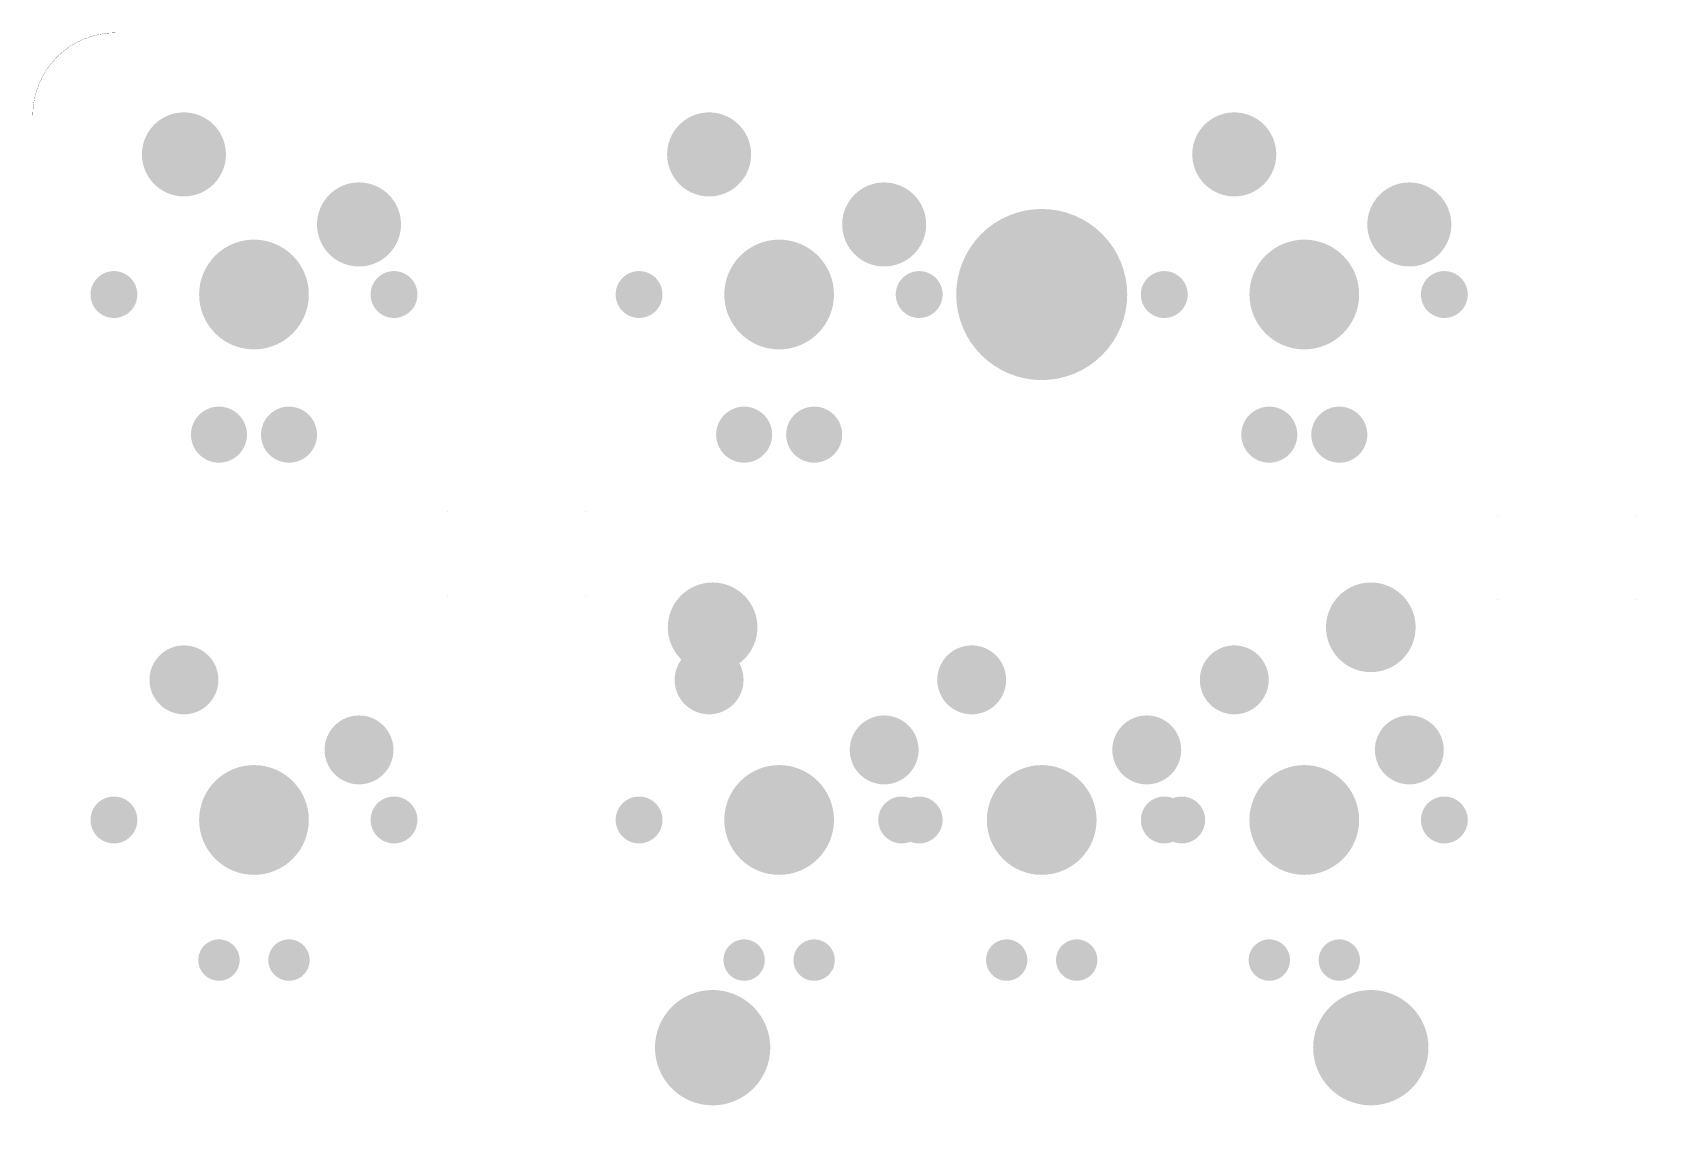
# Model space of a CAD drawing. Extents: x 623 to 925, y 1388 to 1504.
# Drawn here: x 622.9 to 682.2, y 1462.2 to 1502.4 of the extents above; entities that cross this region are included whole.
import ezdxf

# ---------------------------------------------------------------- set-up
doc = ezdxf.new("R2010")
doc.units = 0
doc.layers.get('0').update_dxf_attribs({"linetype": 'CONTINUOUS'})
for name, color, linetype in [('BOTTOMSOLDER', 6, 'CONTINUOUS'), ('KEEPOUTLAYER', 6, 'CONTINUOUS'), ('PADHOLELAYER', 156, 'CONTINUOUS')]:
    doc.layers.add(name, color=color, linetype=linetype)

# ---------------------------------------------------------------- blocks, each defined once
blk = doc.blocks.new('MX1UP__22')
at = {"layer": 'BOTTOMSOLDER'}
for points, const_width in [([(-1.644990359999999, 5.079961899999999, 1), (-0.8949893199999999, 5.079961899999999, 1)], 0.7499985000000001), ([(0.8950096399999999, 5.079961899999999, 1), (1.645010679999999, 5.079961899999999, 1)], 0.7499985000000001), ([(-0.9950348399999999, -3.81e-05, 1), (0.9950551599999998, -3.81e-05, 1)], 1.99009), ([(-5.504804839999999, -3.81e-05, 1), (-4.655174839999999, -3.81e-05, 1)], 0.8496299999999999), ([(4.655195159999999, -3.81e-05, 1), (5.504825159999999, -3.81e-05, 1)], 0.8496299999999999), ([(-4.434829839999999, -2.540038099999999, 1), (-3.185149839999999, -2.540038099999999, 1)], 1.249679999999999), ([(1.915170159999999, -5.080038099999999, 1), (3.164850159999999, -5.080038099999999, 1)], 1.249679999999999)]:
    blk.add_lwpolyline(points, format="xyb", close=True, dxfattribs=dict(at, const_width=const_width))
at = {"layer": 'PADHOLELAYER'}
for points, const_width in [([(-1.469989439999999, 5.079961899999999, 1), (-1.069990239999999, 5.079961899999999, 1)], 0.3999992), ([(1.070010559999999, 5.079961899999999, 1), (1.470009759999999, 5.079961899999999, 1)], 0.3999992), ([(-0.9950348399999999, -3.81e-05, 1), (0.9950551599999998, -3.81e-05, 1)], 1.99009), ([(-5.504804839999999, -3.81e-05, 1), (-4.655174839999999, -3.81e-05, 1)], 0.8496299999999999), ([(4.655195159999999, -3.81e-05, 1), (5.504825159999999, -3.81e-05, 1)], 0.8496299999999999), ([(-4.185274839999999, -2.540038099999999, 1), (-3.434704839999999, -2.540038099999999, 1)], 0.75057), ([(2.164725159999999, -5.080038099999999, 1), (2.915295159999999, -5.080038099999999, 1)], 0.75057)]:
    blk.add_lwpolyline(points, format="xyb", close=True, dxfattribs=dict(at, const_width=const_width))
blk = doc.blocks.new('RGB_WS2812B_49')
at = {"layer": 'PADHOLELAYER'}
for points in [[(-2.500010239999999, 1.524), (-2.500010239999999, 1.524), (-2.500010239999999, 1.524), (-2.500010239999999, 1.524)], [(2.499979759999999, 1.524), (2.499979759999999, 1.524), (2.499979759999999, 1.524), (2.499979759999999, 1.524)], [(-2.500010239999999, -1.524), (-2.500010239999999, -1.524), (-2.500010239999999, -1.524), (-2.500010239999999, -1.524)], [(2.499979759999999, -1.524), (2.499979759999999, -1.524), (2.499979759999999, -1.524), (2.499979759999999, -1.524)]]:
    blk.add_lwpolyline(points, close=True, dxfattribs=at)
blk = doc.blocks.new('RGB_WS2812B_50')
at = {"layer": 'PADHOLELAYER'}
for points in [[(-2.500010239999999, 1.524012699999999), (-2.500010239999999, 1.524012699999999), (-2.500010239999999, 1.524012699999999), (-2.500010239999999, 1.524012699999999)], [(2.499979759999999, 1.524012699999999), (2.499979759999999, 1.524012699999999), (2.499979759999999, 1.524012699999999), (2.499979759999999, 1.524012699999999)], [(-2.500010239999999, -1.523987299999999), (-2.500010239999999, -1.523987299999999), (-2.500010239999999, -1.523987299999999), (-2.500010239999999, -1.523987299999999)], [(2.499979759999999, -1.523987299999999), (2.499979759999999, -1.523987299999999), (2.499979759999999, -1.523987299999999), (2.499979759999999, -1.523987299999999)]]:
    blk.add_lwpolyline(points, close=True, dxfattribs=at)
blk = doc.blocks.new('MX1UP__153')
at = {"layer": 'BOTTOMSOLDER'}
for points, const_width in [([(-1.778007619999999, 5.079984759999999, 1), (-0.76200762, 5.079984759999999, 1)], 1.016), ([(0.7619923799999999, 5.079984759999999, 1), (1.777992379999999, 5.079984759999999, 1)], 1.016), ([(-0.9950526199999998, -1.524e-05, 1), (0.9950373799999999, -1.524e-05, 1)], 1.99009), ([(-5.504822619999999, -1.524e-05, 1), (-4.655192619999999, -1.524e-05, 1)], 0.8496299999999999), ([(4.655177379999999, -1.524e-05, 1), (5.504807379999999, -1.524e-05, 1)], 0.8496299999999999), ([(-4.572007619999999, -2.540015239999999, 1), (-3.048007619999999, -2.540015239999999, 1)], 1.524), ([(1.777992379999999, -5.080015239999999, 1), (3.301992379999999, -5.080015239999999, 1)], 1.524)]:
    blk.add_lwpolyline(points, format="xyb", close=True, dxfattribs=dict(at, const_width=const_width))
at = {"layer": 'PADHOLELAYER'}
for points, const_width in [([(-1.625008179999999, 5.079984759999999, 1), (-0.9150070599999999, 5.079984759999999, 1)], 0.7099985799999999), ([(0.9149918199999998, 5.079984759999999, 1), (1.624992939999999, 5.079984759999999, 1)], 0.7099985799999999), ([(-0.9950526199999998, -1.524e-05, 1), (0.9950373799999999, -1.524e-05, 1)], 1.99009), ([(-5.504822619999999, -1.524e-05, 1), (-4.655192619999999, -1.524e-05, 1)], 0.8496299999999999), ([(4.655177379999999, -1.524e-05, 1), (5.504807379999999, -1.524e-05, 1)], 0.8496299999999999), ([(-4.322508499999999, -2.540015239999999, 1), (-3.297506739999999, -2.540015239999999, 1)], 1.024999219999999), ([(2.0274915, -5.080015239999999, 1), (3.052493259999999, -5.080015239999999, 1)], 1.024999219999999)]:
    blk.add_lwpolyline(points, format="xyb", close=True, dxfattribs=dict(at, const_width=const_width))
blk = doc.blocks.new('MX1UP__156')
at = {"layer": 'BOTTOMSOLDER'}
for points, const_width in [([(-1.778007619999999, 5.079984759999999, 1), (-0.76200762, 5.079984759999999, 1)], 1.016), ([(0.7619923799999999, 5.079984759999999, 1), (1.777992379999999, 5.079984759999999, 1)], 1.016), ([(-0.9950526199999998, -1.524e-05, 1), (0.9950373799999999, -1.524e-05, 1)], 1.99009), ([(-5.504822619999999, -1.524e-05, 1), (-4.655192619999999, -1.524e-05, 1)], 0.8496299999999999), ([(4.655177379999999, -1.524e-05, 1), (5.504807379999999, -1.524e-05, 1)], 0.8496299999999999), ([(-4.572007619999999, -2.540015239999999, 1), (-3.048007619999999, -2.540015239999999, 1)], 1.524), ([(1.777992379999999, -5.080015239999999, 1), (3.301992379999999, -5.080015239999999, 1)], 1.524)]:
    blk.add_lwpolyline(points, format="xyb", close=True, dxfattribs=dict(at, const_width=const_width))
at = {"layer": 'PADHOLELAYER'}
for points, const_width in [([(-1.625008179999999, 5.079984759999999, 1), (-0.9150070599999999, 5.079984759999999, 1)], 0.7099985799999999), ([(0.9149918199999998, 5.079984759999999, 1), (1.624992939999999, 5.079984759999999, 1)], 0.7099985799999999), ([(-0.9950526199999998, -1.524e-05, 1), (0.9950373799999999, -1.524e-05, 1)], 1.99009), ([(-5.504822619999999, -1.524e-05, 1), (-4.655192619999999, -1.524e-05, 1)], 0.8496299999999999), ([(4.655177379999999, -1.524e-05, 1), (5.504807379999999, -1.524e-05, 1)], 0.8496299999999999), ([(-4.322508499999999, -2.540015239999999, 1), (-3.297506739999999, -2.540015239999999, 1)], 1.024999219999999), ([(2.0274915, -5.080015239999999, 1), (3.052493259999999, -5.080015239999999, 1)], 1.024999219999999)]:
    blk.add_lwpolyline(points, format="xyb", close=True, dxfattribs=dict(at, const_width=const_width))
blk = doc.blocks.new('MX1UP__171')
at = {"layer": 'BOTTOMSOLDER'}
for points, const_width in [([(-1.644975119999999, 5.079956819999999, 1), (-0.89497408, 5.079956819999999, 1)], 0.7499985000000001), ([(0.8950248799999998, 5.079956819999999, 1), (1.645025919999999, 5.079956819999999, 1)], 0.7499985000000001), ([(-0.9950195999999998, -4.318e-05, 1), (0.9950703999999998, -4.318e-05, 1)], 1.99009), ([(-5.504789599999999, -4.318e-05, 1), (-4.6551596, -4.318e-05, 1)], 0.8496299999999999), ([(4.655210399999999, -4.318e-05, 1), (5.504840399999999, -4.318e-05, 1)], 0.8496299999999999), ([(-4.4348146, -2.54004318, 1), (-3.1851346, -2.54004318, 1)], 1.249679999999999), ([(1.9151854, -5.080043179999999, 1), (3.164865399999999, -5.080043179999999, 1)], 1.249679999999999)]:
    blk.add_lwpolyline(points, format="xyb", close=True, dxfattribs=dict(at, const_width=const_width))
at = {"layer": 'PADHOLELAYER'}
for points, const_width in [([(-1.4699742, 5.079956819999999, 1), (-1.069974999999999, 5.079956819999999, 1)], 0.3999992), ([(1.0700258, 5.079956819999999, 1), (1.470024999999999, 5.079956819999999, 1)], 0.3999992), ([(-0.9950195999999998, -4.318e-05, 1), (0.9950703999999998, -4.318e-05, 1)], 1.99009), ([(-5.504789599999999, -4.318e-05, 1), (-4.6551596, -4.318e-05, 1)], 0.8496299999999999), ([(4.655210399999999, -4.318e-05, 1), (5.504840399999999, -4.318e-05, 1)], 0.8496299999999999), ([(-4.1852596, -2.54004318, 1), (-3.4346896, -2.54004318, 1)], 0.75057), ([(2.164740399999999, -5.080043179999999, 1), (2.915310399999999, -5.080043179999999, 1)], 0.75057)]:
    blk.add_lwpolyline(points, format="xyb", close=True, dxfattribs=dict(at, const_width=const_width))
blk = doc.blocks.new('MX1UP__194')
at = {"layer": 'BOTTOMSOLDER'}
for points, const_width in [([(-1.777989839999999, 5.079961899999999, 1), (-0.76198984, 5.079961899999999, 1)], 1.016), ([(0.76201016, 5.079961899999999, 1), (1.77801016, 5.079961899999999, 1)], 1.016), ([(-0.9950348399999999, -3.81e-05, 1), (0.9950551599999998, -3.81e-05, 1)], 1.99009), ([(-5.504804839999999, -3.81e-05, 1), (-4.655174839999999, -3.81e-05, 1)], 0.8496299999999999), ([(4.655195159999999, -3.81e-05, 1), (5.504825159999999, -3.81e-05, 1)], 0.8496299999999999), ([(-4.571989839999999, -2.540038099999999, 1), (-3.047989839999999, -2.540038099999999, 1)], 1.524), ([(1.77801016, -5.080038099999999, 1), (3.30201016, -5.080038099999999, 1)], 1.524)]:
    blk.add_lwpolyline(points, format="xyb", close=True, dxfattribs=dict(at, const_width=const_width))
at = {"layer": 'PADHOLELAYER'}
for points, const_width in [([(-1.624990399999999, 5.079961899999999, 1), (-0.9149892799999999, 5.079961899999999, 1)], 0.7099985799999999), ([(0.9150095999999999, 5.079961899999999, 1), (1.625010719999999, 5.079961899999999, 1)], 0.7099985799999999), ([(-0.9950348399999999, -3.81e-05, 1), (0.9950551599999998, -3.81e-05, 1)], 1.99009), ([(-5.504804839999999, -3.81e-05, 1), (-4.655174839999999, -3.81e-05, 1)], 0.8496299999999999), ([(4.655195159999999, -3.81e-05, 1), (5.504825159999999, -3.81e-05, 1)], 0.8496299999999999), ([(-4.322490719999999, -2.540038099999999, 1), (-3.297488959999999, -2.540038099999999, 1)], 1.024999219999999), ([(2.027509279999999, -5.080038099999999, 1), (3.052511039999999, -5.080038099999999, 1)], 1.024999219999999)]:
    blk.add_lwpolyline(points, format="xyb", close=True, dxfattribs=dict(at, const_width=const_width))
blk = doc.blocks.new('MX1UP__195')
at = {"layer": 'BOTTOMSOLDER'}
for points, const_width in [([(-1.644990359999999, 5.079961899999999, 1), (-0.8949893199999999, 5.079961899999999, 1)], 0.7499985000000001), ([(0.8950096399999999, 5.079961899999999, 1), (1.645010679999999, 5.079961899999999, 1)], 0.7499985000000001), ([(-0.9950348399999999, -3.81e-05, 1), (0.9950551599999998, -3.81e-05, 1)], 1.99009), ([(-5.504804839999999, -3.81e-05, 1), (-4.655174839999999, -3.81e-05, 1)], 0.8496299999999999), ([(4.655195159999999, -3.81e-05, 1), (5.504825159999999, -3.81e-05, 1)], 0.8496299999999999), ([(-4.434829839999999, -2.540038099999999, 1), (-3.185149839999999, -2.540038099999999, 1)], 1.249679999999999), ([(1.915170159999999, -5.080038099999999, 1), (3.164850159999999, -5.080038099999999, 1)], 1.249679999999999)]:
    blk.add_lwpolyline(points, format="xyb", close=True, dxfattribs=dict(at, const_width=const_width))
at = {"layer": 'PADHOLELAYER'}
for points, const_width in [([(-1.469989439999999, 5.079961899999999, 1), (-1.069990239999999, 5.079961899999999, 1)], 0.3999992), ([(1.070010559999999, 5.079961899999999, 1), (1.470009759999999, 5.079961899999999, 1)], 0.3999992), ([(-0.9950348399999999, -3.81e-05, 1), (0.9950551599999998, -3.81e-05, 1)], 1.99009), ([(-5.504804839999999, -3.81e-05, 1), (-4.655174839999999, -3.81e-05, 1)], 0.8496299999999999), ([(4.655195159999999, -3.81e-05, 1), (5.504825159999999, -3.81e-05, 1)], 0.8496299999999999), ([(-4.185274839999999, -2.540038099999999, 1), (-3.434704839999999, -2.540038099999999, 1)], 0.75057), ([(2.164725159999999, -5.080038099999999, 1), (2.915295159999999, -5.080038099999999, 1)], 0.75057)]:
    blk.add_lwpolyline(points, format="xyb", close=True, dxfattribs=dict(at, const_width=const_width))
blk = doc.blocks.new('MX1UP__294')
at = {"layer": 'BOTTOMSOLDER'}
for points, const_width in [([(-1.644975119999999, 5.079956819999999, 1), (-0.89497408, 5.079956819999999, 1)], 0.7499985000000001), ([(0.8950248799999998, 5.079956819999999, 1), (1.645025919999999, 5.079956819999999, 1)], 0.7499985000000001), ([(-0.9950195999999998, -4.318e-05, 1), (0.9950703999999998, -4.318e-05, 1)], 1.99009), ([(-5.504789599999999, -4.318e-05, 1), (-4.6551596, -4.318e-05, 1)], 0.8496299999999999), ([(4.655210399999999, -4.318e-05, 1), (5.504840399999999, -4.318e-05, 1)], 0.8496299999999999), ([(-4.4348146, -2.54004318, 1), (-3.1851346, -2.54004318, 1)], 1.249679999999999), ([(1.9151854, -5.080043179999999, 1), (3.164865399999999, -5.080043179999999, 1)], 1.249679999999999)]:
    blk.add_lwpolyline(points, format="xyb", close=True, dxfattribs=dict(at, const_width=const_width))
at = {"layer": 'PADHOLELAYER'}
for points, const_width in [([(-1.4699742, 5.079956819999999, 1), (-1.069974999999999, 5.079956819999999, 1)], 0.3999992), ([(1.0700258, 5.079956819999999, 1), (1.470024999999999, 5.079956819999999, 1)], 0.3999992), ([(-0.9950195999999998, -4.318e-05, 1), (0.9950703999999998, -4.318e-05, 1)], 1.99009), ([(-5.504789599999999, -4.318e-05, 1), (-4.6551596, -4.318e-05, 1)], 0.8496299999999999), ([(4.655210399999999, -4.318e-05, 1), (5.504840399999999, -4.318e-05, 1)], 0.8496299999999999), ([(-4.1852596, -2.54004318, 1), (-3.4346896, -2.54004318, 1)], 0.75057), ([(2.164740399999999, -5.080043179999999, 1), (2.915310399999999, -5.080043179999999, 1)], 0.75057)]:
    blk.add_lwpolyline(points, format="xyb", close=True, dxfattribs=dict(at, const_width=const_width))

msp = doc.modelspace()

# ---------------------------------------------------------------- linework, layer by layer
at = {"layer": 'BOTTOMSOLDER'}
for points, const_width in [([(657.9794536599999, 1492.8723508, 1), (661.0810527399999, 1492.8723508, 1)], 3.101599079999999), ([(646.7794531999999, 1480.8073, 1), (648.4050532, 1480.8073, 1)], 1.625599999999999), ([(670.6554532, 1480.8073, 1), (672.2810531999999, 1480.8073, 1)], 1.625599999999999), ([(646.54645392, 1465.5673, 1), (648.6380524799999, 1465.5673, 1)], 2.0916011), ([(670.42245392, 1465.5673, 1), (672.5140524799999, 1465.5673, 1)], 2.0916011)]:
    msp.add_lwpolyline(points, format="xyb", close=True, dxfattribs=dict(at, const_width=const_width))
at = {"layer": 'KEEPOUTLAYER', "const_width": 0.00635}
msp.add_lwpolyline([(622.93025528, 1499.36235306, -0.4142135623728771), (625.9302543599999, 1502.36235214)], format="xyb", dxfattribs=at)
at = {"layer": 'KEEPOUTLAYER'}
for points, const_width in [([(625.92866686, 1502.36235214, 1), (625.9318418599998, 1502.36235214, 1)], 0.003175), ([(625.9294618799998, 1502.36235214, 1), (625.9310468399998, 1502.36235214, 1)], 0.0015875), ([(622.92866778, 1499.36235306, 1), (622.93184278, 1499.36235306, 1)], 0.003175), ([(622.92866778, 1499.36235306, 1), (622.93184278, 1499.36235306, 1)], 0.003175)]:
    msp.add_lwpolyline(points, format="xyb", close=True, dxfattribs=dict(at, const_width=const_width))
for points, const_width in [([(625.9302543599999, 1502.36235214), (900.3284, 1502.36235214)], 0.003175), ([(622.93025528, 1391.1373498), (622.93025528, 1499.36235306)], 0.00635)]:
    msp.add_lwpolyline(points, dxfattribs=dict(at, const_width=const_width))
at = {"layer": 'PADHOLELAYER'}
for points, const_width in [([(658.5921270599999, 1493.80947618), (660.46837934, 1493.80947618, -1), (660.46837934, 1491.935225419999), (658.5921270599999, 1491.935225419999, -1)], 0.62474856), ([(646.8302532, 1480.8073, 1), (648.3542532, 1480.8073, 1)], 1.524), ([(670.7062532, 1480.8073, 1), (672.2302532, 1480.8073, 1)], 1.524), ([(646.59725392, 1465.5673, 1), (648.5872524799998, 1465.5673, 1)], 1.990001099999999), ([(670.4732539199999, 1465.5673, 1), (672.4632524799999, 1465.5673, 1)], 1.990001099999999)]:
    msp.add_lwpolyline(points, format="xyb", close=True, dxfattribs=dict(at, const_width=const_width))

# ---------------------------------------------------------------- block references
at = {"rotation": 180}
for name, p in [('MX1UP__194', (630.95526336, 1492.8723127)), ('MX1UP__156', (650.00524558, 1492.87233556)), ('MX1UP__153', (669.05524558, 1492.87233556)), ('MX1UP__171', (630.9552277999999, 1473.82235842)), ('MX1UP__294', (650.0052278, 1473.82235842)), ('MX1UP__22', (659.5302633599999, 1473.8223127)), ('MX1UP__195', (669.0552633599999, 1473.8223127))]:
    msp.add_blockref(name, p, dxfattribs=at)
for name, p in [('RGB_WS2812B_49', (640.48026336, 1483.487)), ('RGB_WS2812B_50', (678.58026336, 1483.3473127))]:
    msp.add_blockref(name, p)

doc.saveas('drawing.dxf')
